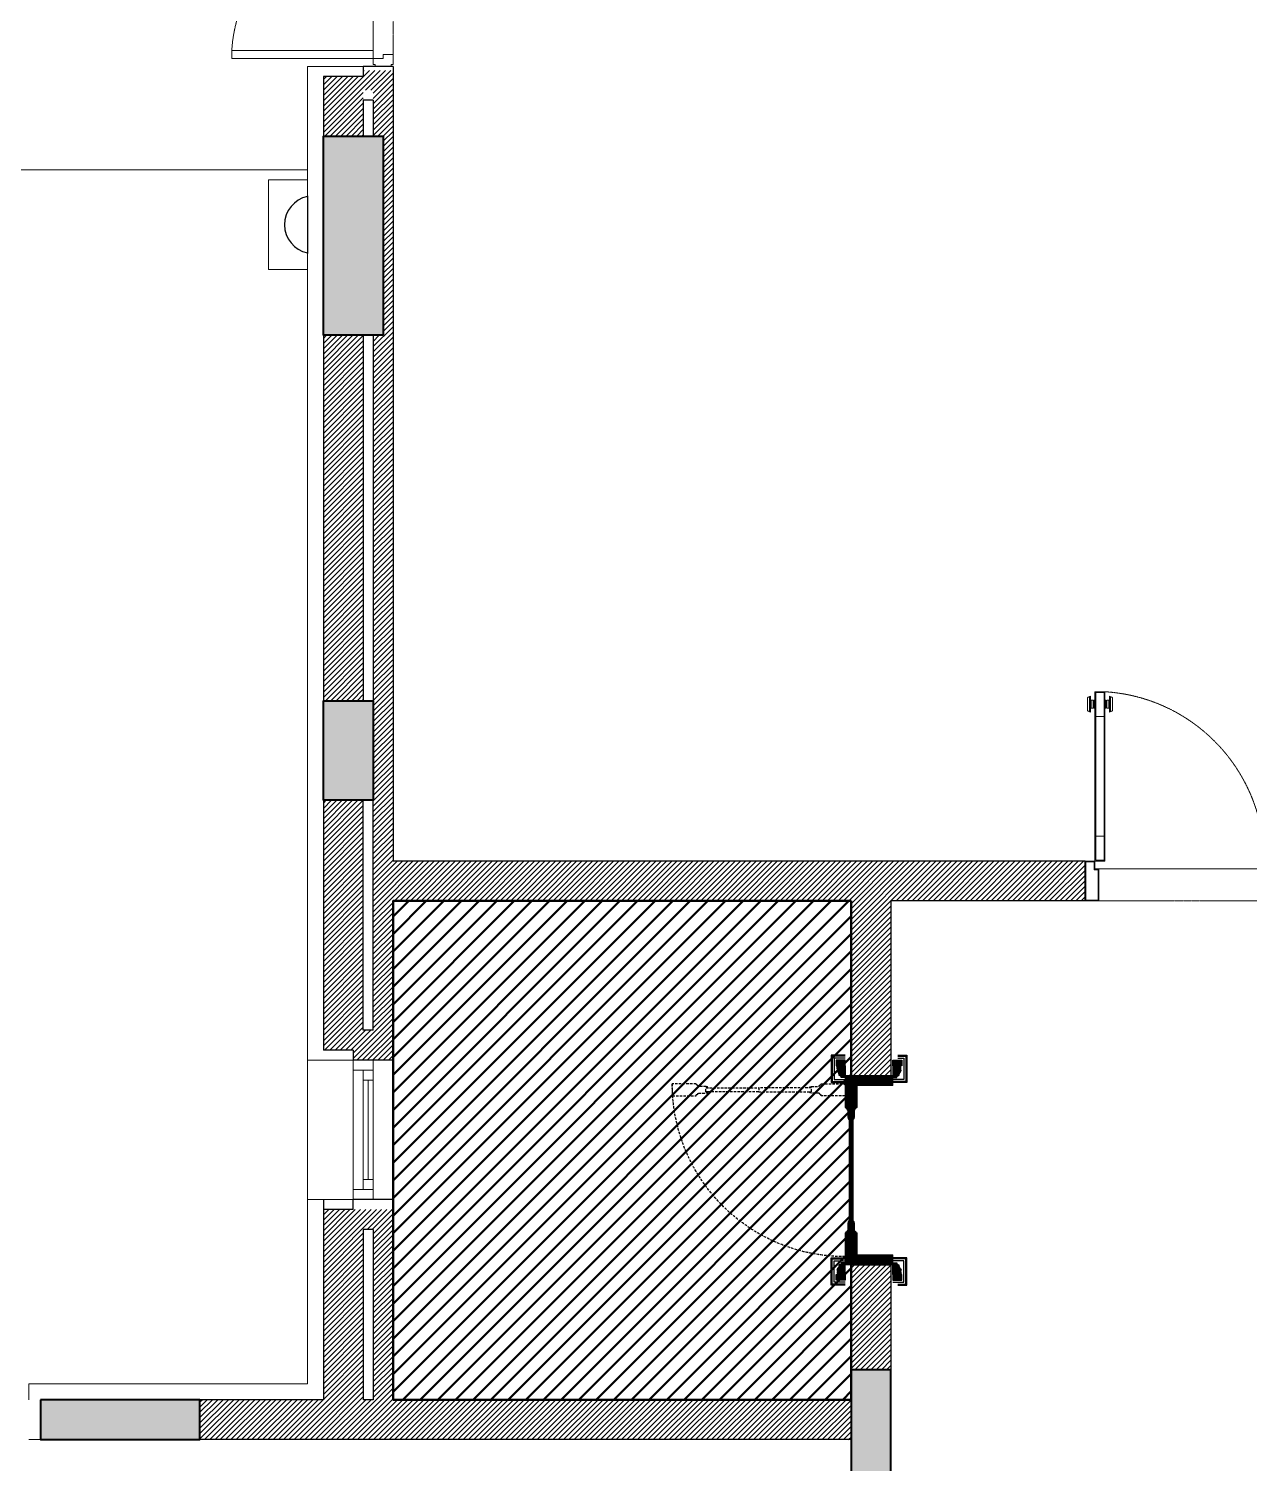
# Model space of a CAD drawing. Header units: inches. Extents: x 193287 to 241687, y 437648 to 550079.
# Drawn here: x 220287 to 226417, y 532089 to 539293 of the extents above; entities that cross this region are included whole.
import ezdxf

# ---------------------------------------------------------------- set-up
doc = ezdxf.new("R2010")
doc.units = ezdxf.units.IN
doc.header["$MEASUREMENT"] = 0
for name, pattern in [('xref grd floor$0$CENTER', [2, 1.25, -0.25, 0.25, -0.25]), ('xref grd floor$0$HIDDEN', [0.375, 0.25, -0.125]), ('xref grd floor$0$HIDDEN2', [0.1875, 0.125, -0.0625]), ('xref grd floor$1$HIDDEN2', [0.1875, 0.125, -0.0625])]:
    doc.linetypes.add(name, pattern=pattern)
for name, color, linetype, lineweight in [('1', 1, 'Continuous', 50), ('xref grd floor$0$A-ANNO-IDEN', 1, 'Continuous', 9), ('xref grd floor$0$A-DOOR', 134, 'Continuous', 18), ('xref grd floor$0$A-FLOR-STRS', 2, 'Continuous', 18), ('xref grd floor$0$A-FLOR-TILE', 8, 'Continuous', 9), ('xref grd floor$0$A-WALL-TILE', 8, 'Continuous', 9), ('xref grd floor$0$WOOD-HID', 8, 'xref grd floor$0$HIDDEN', 18), ('xref grd floor$0$XREF-V2-GF_COLS$0$A-COLS', 5, 'Continuous', 40), ('xref grd floor$0$XREF-V2-GF_COLS$0$A-COLS-PATT', 253, 'Continuous', 20)]:
    doc.layers.add(name, color=color, linetype=linetype, lineweight=lineweight)
for name, color, linetype in [('xref grd floor$0$8', 8, 'Continuous'), ('xref grd floor$0$A-WALL', 7, 'Continuous'), ('xref grd floor$0$Calliper_wash basin counter', 1, 'Continuous'), ('xref grd floor$0$CQ Wall hatch_CHB', 8, 'Continuous'), ('xref grd floor$0$WOOD', 23, 'Continuous')]:
    doc.layers.add(name, color=color, linetype=linetype)
pattern_1 = [(45, (20869.716, 76050.643), (-13.258252, 13.258252), [])]
pattern_2 = [(225, (218196.3136, -8146.5635), (2.65165043, -2.65165043), [])]
pattern_3 = [(225, (218218.0906, -8234.092), (2.65165043, -2.65165043), [])]
pattern_4 = [(225, (218218.0665, -8233.995), (2.65165043, -2.65165043), [])]

# ---------------------------------------------------------------- blocks, each defined once
blk = doc.blocks.new('*U40')
for p, q in [((-873, 1027.5), (-873, 947.5)), ((-800, 1050), (-850, 1050)), ((-850, 1050), (-800, 1050)), ((-850, 200), (-850, 1050)), ((-804, 1046), (-846, 1046)), ((-846, 204), (-846, 1046)), ((-804, 1046), (-804, 204)), ((-800, 1050), (-800, 200)), ((-777, 1027.5), (-777, 947.5)), ((777, 1027.5), (777, 947.5)), ((800, 1050), (800, 200)), ((850, 1050), (800, 1050)), ((800, 1050), (850, 1050)), ((804, 1046), (804, 204)), ((804, 1046), (846, 1046)), ((846, 204), (846, 1046)), ((850, 200), (850, 1050)), ((873, 1027.5), (873, 947.5)), ((-869, 1007.5), (-859, 1007.5)), ((-869, 1007.5), (-869, 967.5)), ((-869, 967.5), (-859, 967.5)), ((-859, 1007.5), (-859, 967.5)), ((-855, 1007.5), (-850, 1007.5)), ((-855, 1007.5), (-855, 967.5)), ((-855, 967.5), (-850, 967.5)), ((-795, 1007.5), (-800, 1007.5)), ((-795, 967.5), (-800, 967.5)), ((-795, 1007.5), (-795, 967.5)), ((-781, 1007.5), (-791, 1007.5)), ((-791, 1007.5), (-791, 967.5)), ((-781, 967.5), (-791, 967.5)), ((-781, 1007.5), (-781, 967.5)), ((781, 1007.5), (781, 967.5)), ((781, 1007.5), (791, 1007.5)), ((781, 967.5), (791, 967.5)), ((791, 1007.5), (791, 967.5)), ((795, 1007.5), (795, 967.5)), ((795, 1007.5), (800, 1007.5)), ((795, 967.5), (800, 967.5)), ((855, 1007.5), (850, 1007.5)), ((855, 967.5), (850, 967.5)), ((855, 1007.5), (855, 967.5)), ((869, 1007.5), (859, 1007.5)), ((859, 1007.5), (859, 967.5)), ((869, 967.5), (859, 967.5)), ((869, 1007.5), (869, 967.5)), ((-804, 926), (-846, 926)), ((804, 926), (846, 926)), ((-800, 200), (-850, 200)), ((800, 200), (850, 200))]:
    blk.add_line(p, q)
at = {"color": 253, "linetype": 'xref grd floor$1$HIDDEN2'}
for p, q in [((-830, 160), (830, 160)), ((830, 0), (-830, 0))]:
    blk.add_line(p, q, dxfattribs=at)
for points in [[(-888, 1019.5), (-888, 955.5)], [(-878, 1025.7), (-878, 949.3)], [(-772, 1025.7), (-772, 949.3)], [(-762, 1019.5), (-762, 955.5)], [(762, 1019.5), (762, 955.5)], [(772, 1025.7), (772, 949.3)], [(878, 1025.7), (878, 949.3)], [(888, 1019.5), (888, 955.5)]]:
    blk.add_lwpolyline(points)
for points in [[(-873, 1027.5), (-873, 947.5, -2.191511)], [(-777, 1027.5), (-777, 947.5, 2.191511)], [(777, 1027.5), (777, 947.5, -2.191511)], [(873, 1027.5), (873, 947.5, 2.191511)]]:
    blk.add_lwpolyline(points, format="xyb")
at = {"flags": 128}
for points in [[(-846, 926), (-804, 926), (-804, 1046), (-846, 1046)], [(846, 926), (804, 926), (804, 1046), (846, 1046)], [(-846, 204), (-804, 204), (-804, 324), (-846, 324)], [(846, 204), (804, 204), (804, 324), (846, 324)]]:
    blk.add_lwpolyline(points, close=True, dxfattribs=at)
for points in [[(-900, 200), (-850, 200), (-850, 160), (-830, 160), (-830, 0), (-900, 0)], [(-896, 196), (-854, 196), (-854, 156), (-834, 156), (-834, 4), (-896, 4)], [(900, 200), (850, 200), (850, 160), (830, 160), (830, 0), (900, 0)], [(896, 196), (854, 196), (854, 156), (834, 156), (834, 4), (896, 4)]]:
    blk.add_lwpolyline(points, close=True)
for centre, start, end in [((-861.3, 987.5), 106.2602, 129.79182), ((-788.7, 987.5), 50.20818, 73.7398), ((788.7, 987.5), 106.2602, 129.79182), ((861.3, 987.5), 50.20818, 73.7398), ((-861.3, 987.5), 230.20818, 253.7398), ((-788.7, 987.5), 286.2602, 309.79182), ((788.7, 987.5), 230.20818, 253.7398), ((861.3, 987.5), 286.2602, 309.79182)]:
    blk.add_arc(centre, 41.7, start, end)
at = {"linetype": 'xref grd floor$0$CENTER', "ltscale": 0.4}
for centre, start, end in [((-852.8, 198.8), 0.07766, 86.45093), ((852.8, 198.8), 93.54907, 179.92234)]:
    blk.add_arc(centre, 852.8, start, end, dxfattribs=at)
blk = doc.blocks.new('xref grd floor$0$XREF-V2-GF_COLS')
at = {"layer": 'xref grd floor$0$XREF-V2-GF_COLS$0$A-COLS-PATT'}
for points in [[(271041.6, 503304.9), (270750.5, 503232.5), (270509.1, 504202.9), (270800.2, 504275.4)], [(271556.9, 501026.9), (271314.3, 500966.6), (271193.5, 501451.8), (271436.1, 501512.2)], [(274781.6, 498006.1), (274975.7, 498054.4), (274770.5, 498879.3), (274576.4, 498831)], [(270663, 497702.8), (270711.3, 497508.7), (271487.6, 497701.9), (271439.3, 497895.9)]]:
    blk.add_hatch(color=256, dxfattribs=at).paths.add_polyline_path(points)
at = {"layer": 'xref grd floor$0$XREF-V2-GF_COLS$0$A-COLS'}
for points in [[(271041.6, 503304.9), (270750.5, 503232.5), (270509.1, 504202.9), (270800.2, 504275.4)], [(271041.6, 503304.9), (270750.5, 503232.5), (270509.1, 504202.9), (270800.2, 504275.4)], [(271556.9, 501026.9), (271314.3, 500966.6), (271193.5, 501451.8), (271436.1, 501512.2)], [(271556.9, 501026.9), (271314.3, 500966.6), (271193.5, 501451.8), (271436.1, 501512.2)], [(274781.6, 498006.1), (274975.7, 498054.4), (274770.5, 498879.3), (274576.4, 498831)], [(274781.6, 498006.1), (274975.7, 498054.4), (274770.5, 498879.3), (274576.4, 498831)], [(270663, 497702.8), (270711.3, 497508.7), (271487.6, 497701.9), (271439.3, 497895.9)], [(270663, 497702.8), (270711.3, 497508.7), (271487.6, 497701.9), (271439.3, 497895.9)]]:
    blk.add_lwpolyline(points, close=True, dxfattribs=at)
blk = doc.blocks.new('xref grd floor$0$stonecladding')
at = {"layer": 'xref grd floor$0$A-WALL-TILE'}
for p, q in [((28400, 34585.8, 0), (28400, 41200.8, 0)), ((27000, 34585.8, 0), (28400, 34585.8, 0)), ((27000, 34585.8, 0), (27000, 34505.8, 0))]:
    blk.add_line(p, q, dxfattribs=at)
blk = doc.blocks.new('xref grd floor$0$DR - 1550')
at = {"color": 253, "linetype": 'xref grd floor$1$HIDDEN2'}
for p, q in [((40, 100), (1460, 100)), ((60, 0), (1440, 0))]:
    blk.add_line(p, q, dxfattribs=at)
for points in [[(40, 100), (40, 810), (80, 810), (80, 100), (40, 100)], [(1460, 100), (1460, 810), (1420, 810), (1420, 100), (1460, 100)]]:
    blk.add_lwpolyline(points)
for points in [[(0, 90), (10, 90), (10, 100), (40, 100), (40, 50), (60, 50), (60, 0), (10, 0), (10, 10), (0, 10)], [(1500, 90), (1490, 90), (1490, 100), (1460, 100), (1460, 50), (1440, 50), (1440, 0), (1490, 0), (1490, 10), (1500, 10)]]:
    blk.add_lwpolyline(points, close=True)
at = {"linetype": 'xref grd floor$1$HIDDEN2'}
for centre, start, end in [((37.8, 99.1), 0.07307, 86.55756), ((1462.2, 99.1), 93.44244, 179.92693)]:
    blk.add_arc(centre, 712.2, start, end, dxfattribs=at)
blk = doc.blocks.new('xref grd floor$0$door hinge plan')
at = {"layer": 'xref grd floor$0$Calliper_wash basin counter', "linetype": 'xref grd floor$0$HIDDEN2', "lineweight": 0}
for points in [[(18621.8, -10462.5), (18621.8, -10494.6), (18624.8, -10494.6), (18624.8, -10464)], [(18626.3, -10447.3), (18626.3, -10457.1), (18635.5, -10457.1)], [(18626.8, -10464.1), (18626.8, -10464.1)], [(18630.8, -10462.5), (18630.8, -10494.6), (18627.8, -10494.6), (18627.8, -10464)]]:
    blk.add_lwpolyline(points, dxfattribs=at)
blk.add_circle((18626.3, -10457.1), 7, dxfattribs=at)
blk = doc.blocks.new('xref grd floor$0$door gasket')
at = {"layer": 'xref grd floor$0$Calliper_wash basin counter', "color": 1, "lineweight": 0}
for points in [[(18557.6, -10543.2), (18557.6, -10544.2), (18556.3, -10543.9), (18557.6, -10544.7), (18557.6, -10545.7), (18556.3, -10545.5), (18557.8, -10546.5), (18558.3, -10546.5)], [(18558.9, -10543.2), (18558.9, -10544.2), (18560.2, -10543.9), (18558.9, -10544.7), (18558.9, -10545.7), (18560.2, -10545.5), (18558.7, -10546.5), (18558.3, -10546.5)]]:
    blk.add_lwpolyline(points, dxfattribs=at)
blk.add_circle((18558.3, -10539.8), 2.73, dxfattribs=at)
blk.add_arc((18558.3, -10539.8), 3.5, 281.12016, 258.87984, dxfattribs=at)
blk = doc.blocks.new('xref grd floor$0$wd-05')
at = {"layer": 'xref grd floor$0$WOOD', "lineweight": 0}
h = blk.add_hatch(dxfattribs=at)
h.set_pattern_fill('ANSI31', color=8, scale=30, angle=900, style=0)
h.set_pattern_definition(pattern_3)
h.paths.add_polyline_path([(18040.7, 5156), (18040.7, 5111), (18012.3, 5111), (18012.3, 5156)])
h = blk.add_hatch(dxfattribs=at)
h.set_pattern_fill('ANSI31', color=8, scale=30, angle=900, style=0)
h.set_pattern_definition(pattern_3)
edge = h.paths.add_edge_path()
edge.add_line((18058.1, 5111), (18058.1, 5115.3))
edge.add_line((18058.1, 5115.3), (18081.4, 5115.3))
edge.add_line((18081.4, 5115.3), (18081.4, 5111))
edge.add_line((18081.4, 5111), (18099.8, 5111))
edge.add_line((18099.8, 5111), (18099.8, 5131))
edge.add_line((18099.8, 5131), (18093.8, 5131))
edge.add_arc((18089.8, 5131), 4, 0, 90)
edge.add_line((18089.8, 5135), (18089.8, 5141))
edge.add_arc((18092, 5195.5), 54.6, -103.20557, -92.35666, ccw=False)
edge.add_arc((18084.5, 5159.2), 17.6, -142.92729, -106.26854, ccw=False)
edge.add_arc((18064.5, 5145.1), 6.95, 30.6508, 87.00164)
edge.add_arc((18064.6, 5146.2), 5.85, 88.08852, 182.17575)
edge.add_line((18058.8, 5146), (18055.3, 5146))
edge.add_line((18055.3, 5146), (18055.3, 5151))
edge.add_line((18055.3, 5151), (18045.8, 5151))
edge.add_line((18045.8, 5151), (18045.8, 5146))
edge.add_line((18045.8, 5146), (18040.7, 5146))
edge.add_line((18040.7, 5146), (18040.7, 5111))
edge.add_line((18040.7, 5111), (18058.1, 5111))
h = blk.add_hatch(dxfattribs=at)
h.set_pattern_fill('ANSI31', color=8, scale=30, angle=900, style=0)
h.set_pattern_definition(pattern_4)
edge = h.paths.add_edge_path()
edge.add_line((19071.4, 5115.3), (19071.4, 5111))
edge.add_line((19071.4, 5111), (19088.8, 5111))
edge.add_line((19088.8, 5111), (19088.8, 5146))
edge.add_line((19088.8, 5146), (19083.8, 5146))
edge.add_line((19083.8, 5146), (19083.8, 5151))
edge.add_line((19083.8, 5151), (19074.2, 5151))
edge.add_line((19074.2, 5151), (19074.2, 5146))
edge.add_line((19074.2, 5146), (19070.8, 5146))
edge.add_arc((19064.9, 5146.2), 5.85, -2.17575, 91.91148)
edge.add_arc((19065.1, 5145.1), 6.95, 92.99836, 149.3492)
edge.add_arc((19045.1, 5159.2), 17.6, -73.73146, -37.07271, ccw=False)
edge.add_arc((19037.5, 5195.5), 54.6, -87.64334, -76.79443, ccw=False)
edge.add_line((19039.8, 5141), (19039.8, 5135))
edge.add_arc((19039.8, 5131), 4, 90, 180)
edge.add_line((19035.8, 5131), (19029.8, 5131))
edge.add_line((19029.8, 5131), (19029.8, 5111))
edge.add_line((19029.8, 5111), (19048.1, 5111))
edge.add_line((19048.1, 5111), (19048.1, 5115.3))
edge.add_line((19048.1, 5115.3), (19071.4, 5115.3))
h = blk.add_hatch(dxfattribs=at)
h.set_pattern_fill('ANSI31', color=8, scale=30, angle=900, style=0)
h.set_pattern_definition(pattern_4)
h.paths.add_polyline_path([(19088.8, 5156), (19088.8, 5111), (19117.2, 5111), (19117.2, 5156)])
h = blk.add_hatch(dxfattribs=at)
h.set_pattern_fill('ANSI31', color=8, scale=30, angle=900, style=0)
h.set_pattern_definition(pattern_2)
h.paths.add_polyline_path([(18139.8, 5020.8), (18139.8, 5020.8), (18139.8, 5111), (18124.8, 5111), (18089.8, 5111), (18089.8, 4870.9), (18129.8, 4870.9), (18129.8, 4927.9), (18126.8, 4927.9), (18126.8, 4931.9), (18139.8, 4931.9)])
h = blk.add_hatch(dxfattribs=at)
h.set_pattern_fill('ANSI31', color=8, scale=30, angle=900, style=0)
h.set_pattern_definition(pattern_2)
h.paths.add_polyline_path([(18989.8, 5020.8), (18989.8, 5020.8), (18989.8, 5020.8), (18989.8, 5111), (19039.8, 5111), (19039.8, 4870.9), (18999.8, 4870.9), (18999.8, 4927.9), (19002.8, 4927.9), (19002.8, 4931.9), (18989.8, 4931.9)])
h = blk.add_hatch(dxfattribs=at)
h.set_pattern_fill('ANSI31', color=8, scale=30, angle=900, style=0)
h.set_pattern_definition([(225, (103975.2757, -15877.418), (2.65165043, -2.65165043), [])])
edge = h.paths.add_edge_path()
edge.add_line((18130.8, 4930.9), (18250.8, 4930.9))
edge.add_line((18250.8, 4930.9), (18250.8, 4926.9))
edge.add_arc((18251.1, 4920.2), 6.66, -3.72794, 93.07175, ccw=False)
edge.add_line((18257.8, 4919.8), (18262.8, 4919.8))
edge.add_line((18262.8, 4919.8), (18262.8, 4917.8))
edge.add_line((18262.8, 4917.8), (18300.8, 4917.8))
edge.add_line((18300.8, 4917.8), (18300.8, 4915.8))
edge.add_line((18300.8, 4915.8), (18306.7, 4915.8))
edge.add_arc((18309.8, 4915.8), 3.01, 180, 270.11289)
edge.add_line((18309.8, 4912.8), (18309.8, 4910.8))
edge.add_line((18309.8, 4910.8), (18299.8, 4910.8))
edge.add_line((18299.8, 4910.8), (18299.8, 4890.8))
edge.add_line((18299.8, 4890.8), (18309.8, 4890.8))
edge.add_line((18309.8, 4890.8), (18309.8, 4888.9))
edge.add_arc((18309.8, 4885.9), 3.01, 89.88711, 180)
edge.add_line((18306.7, 4885.9), (18300.8, 4885.9))
edge.add_line((18300.8, 4885.9), (18300.8, 4883.9))
edge.add_line((18300.8, 4883.9), (18262.8, 4883.9))
edge.add_line((18262.8, 4883.9), (18262.8, 4881.9))
edge.add_line((18262.8, 4881.9), (18257.8, 4881.9))
edge.add_arc((18251.1, 4881.5), 6.66, -93.07175, 3.72794, ccw=False)
edge.add_line((18250.8, 4874.9), (18250.8, 4870.9))
edge.add_line((18250.8, 4870.9), (18130.8, 4870.9))
edge.add_line((18130.8, 4870.9), (18130.8, 4901.9))
edge.add_line((18130.8, 4901.9), (18130.8, 4930.9))
h = blk.add_hatch(dxfattribs=at)
h.set_pattern_fill('ANSI31', color=8, scale=30, angle=900, style=0)
h.set_pattern_definition([(315, (-67705.967, -15424.9717), (-2.65165043, -2.65165043), [])])
h.paths.add_polyline_path([(18564.8, 4910.8), (18299.8, 4910.8), (18299.8, 4890.8), (18564.8, 4890.8)])
h = blk.add_hatch(dxfattribs=at)
h.set_pattern_fill('ANSI31', color=8, scale=30, angle=900, style=0)
h.set_pattern_definition([(225, (104842.2757, -15424.9717), (2.65165043, -2.65165043), [])])
h.paths.add_polyline_path([(18564.8, 4910.8), (18829.8, 4910.8), (18829.8, 4890.8), (18564.8, 4890.8)])
h = blk.add_hatch(dxfattribs=at)
h.set_pattern_fill('ANSI31', color=8, scale=30, angle=900, style=0)
h.set_pattern_definition([(225, (104843.2757, -15424.9717), (2.65165043, -2.65165043), [])])
edge = h.paths.add_edge_path()
edge.add_line((18829.8, 4890.8), (18819.8, 4890.8))
edge.add_line((18819.8, 4890.8), (18819.8, 4888.9))
edge.add_arc((18819.8, 4885.9), 3.01, 0, 90.11289, ccw=False)
edge.add_line((18822.8, 4885.9), (18828.8, 4885.9))
edge.add_line((18828.8, 4885.9), (18828.8, 4883.9))
edge.add_line((18828.8, 4883.9), (18866.7, 4883.9))
edge.add_line((18866.7, 4883.9), (18866.7, 4881.9))
edge.add_line((18866.7, 4881.9), (18871.8, 4881.9))
edge.add_arc((18878.4, 4881.5), 6.66, 176.27206, 273.07175)
edge.add_line((18878.8, 4874.9), (18878.8, 4870.9))
edge.add_line((18878.8, 4870.9), (18998.8, 4870.9))
edge.add_line((18998.8, 4870.9), (18998.8, 4930.9))
edge.add_line((18998.8, 4930.9), (18878.8, 4930.9))
edge.add_line((18878.8, 4930.9), (18878.8, 4926.9))
edge.add_arc((18878.4, 4920.2), 6.66, 86.92825, 183.72794)
edge.add_line((18871.8, 4919.8), (18866.7, 4919.8))
edge.add_line((18866.7, 4919.8), (18866.7, 4917.8))
edge.add_line((18866.7, 4917.8), (18828.8, 4917.8))
edge.add_line((18828.8, 4917.8), (18828.8, 4915.8))
edge.add_line((18828.8, 4915.8), (18822.8, 4915.8))
edge.add_arc((18819.8, 4915.8), 3.01, -90.11289, 0, ccw=False)
edge.add_line((18819.8, 4912.8), (18819.8, 4910.8))
edge.add_line((18819.8, 4910.8), (18829.8, 4910.8))
edge.add_line((18829.8, 4910.8), (18829.8, 4890.8))
h = blk.add_hatch(dxfattribs=at)
h.set_pattern_fill('ANSI31', color=8, scale=30, angle=900, style=0)
h.set_pattern_definition(pattern_2)
h.paths.add_polyline_path([(18040.7, 4825.9), (18040.7, 4870.9), (18012.3, 4870.9), (18012.3, 4825.9)])
h = blk.add_hatch(dxfattribs=at)
h.set_pattern_fill('ANSI31', color=8, scale=30, angle=900, style=0)
h.set_pattern_definition(pattern_2)
edge = h.paths.add_edge_path()
edge.add_line((18058.1, 4866.5), (18058.1, 4870.9))
edge.add_line((18058.1, 4870.9), (18040.7, 4870.9))
edge.add_line((18040.7, 4870.9), (18040.7, 4835.9))
edge.add_line((18040.7, 4835.9), (18045.8, 4835.9))
edge.add_line((18045.8, 4835.9), (18045.8, 4830.9))
edge.add_line((18045.8, 4830.9), (18055.3, 4830.9))
edge.add_line((18055.3, 4830.9), (18055.3, 4835.9))
edge.add_line((18055.3, 4835.9), (18058.8, 4835.9))
edge.add_arc((18064.6, 4835.6), 5.85, 177.82425, 271.91148)
edge.add_arc((18064.5, 4836.7), 6.95, -87.00164, -30.6508)
edge.add_arc((18084.5, 4822.6), 17.6, 106.26854, 142.92729, ccw=False)
edge.add_arc((18092, 4786.3), 54.6, 92.35666, 103.20557, ccw=False)
edge.add_line((18089.8, 4840.9), (18089.8, 4846.9))
edge.add_arc((18089.8, 4850.9), 4, -90, 0)
edge.add_line((18093.8, 4850.9), (18099.8, 4850.9))
edge.add_line((18099.8, 4850.9), (18099.8, 4870.9))
edge.add_line((18099.8, 4870.9), (18081.4, 4870.9))
edge.add_line((18081.4, 4870.9), (18081.4, 4866.5))
edge.add_line((18081.4, 4866.5), (18058.1, 4866.5))
h = blk.add_hatch(dxfattribs=at)
h.set_pattern_fill('ANSI31', color=8, scale=30, angle=900, style=0)
h.set_pattern_definition(pattern_2)
h.paths.add_polyline_path([(19029.8, 4850.9), (19035.8, 4850.9, 0.414214), (19039.8, 4846.9), (19039.8, 4840.9, -0.047373), (19050, 4839.5, -0.161332), (19059.1, 4833.2, 0.250955), (19064.7, 4829.8, 0.435265), (19070.8, 4835.9), (19074.2, 4835.9), (19074.2, 4830.9), (19083.8, 4830.9), (19083.8, 4835.9), (19088.8, 4835.9), (19088.8, 4870.8), (19071.4, 4870.8), (19071.4, 4866.5), (19048.1, 4866.5), (19048.1, 4870.8), (19039.4, 4870.8), (19029.8, 4870.8)])
h = blk.add_hatch(dxfattribs=at)
h.set_pattern_fill('ANSI31', color=8, scale=30, angle=900, style=0)
h.set_pattern_definition(pattern_2)
h.paths.add_polyline_path([(19088.8, 4825.9), (19088.8, 4870.9), (19117.2, 4870.9), (19117.2, 4825.9)])
at = {"layer": 'xref grd floor$0$8', "ltscale": 5, "elevation": 0}
for points in [[(17987.5, 5136.1), (17987.5, 5181), (18124.8, 5181), (18124.8, 5111)], [(17992.5, 5136.1), (17992.5, 5176), (18119.8, 5176), (18119.8, 5111)], [(18002.3, 5111), (18002.3, 5166.1), (18109.9, 5166.1), (18109.9, 5111)], [(19142, 5136), (19142, 5181), (19004.8, 5181), (19004.8, 5111)], [(19137, 5136), (19137, 5176), (19009.8, 5176), (19009.8, 5111)], [(19127.2, 5136), (19127.2, 5166.1), (19019.6, 5166.1), (19019.6, 5111)], [(17987.5, 4870.9), (17987.5, 4800.9), (18124.8, 4800.9), (18124.8, 4870.9)], [(17992.5, 4870.9), (17992.5, 4805.9), (18119.8, 4805.9), (18119.8, 4870.9)], [(18002.3, 4870.9), (18002.3, 4815.7), (18109.9, 4815.7), (18109.9, 4870.9)], [(19142, 4870.9), (19142, 4800.9), (19004.8, 4800.9), (19004.8, 4870.9)], [(19137, 4870.9), (19137, 4805.9), (19009.8, 4805.9), (19009.8, 4870.9)], [(19127.2, 4870.9), (19127.2, 4815.7), (19019.6, 4815.7), (19019.6, 4870.9)]]:
    blk.add_lwpolyline(points, dxfattribs=at)
at = {"layer": 'xref grd floor$0$8', "elevation": 0}
blk.add_lwpolyline([(18012.3, 4870.9), (18012.3, 4845.9)], dxfattribs=at)
at = {"layer": 'xref grd floor$0$8', "linetype": 'xref grd floor$0$HIDDEN', "ltscale": 50, "elevation": 0}
blk.add_lwpolyline([(18978.8, 4701.9), (18978.8, 4691.9), (18980.8, 4691.9, -0.414791), (18983.8, 4694.9), (18983.8, 4700.9), (18985.7, 4700.9), (18985.7, 4738.8), (18987.7, 4738.8), (18987.7, 4743.9, 0.449416), (18994.8, 4750.9), (18998.8, 4750.9), (18998.8, 4870.9), (18938.8, 4870.9), (18938.8, 4750.9), (18942.8, 4750.9, 0.449416), (18949.8, 4743.9), (18949.8, 4738.8), (18951.8, 4738.8), (18951.8, 4700.9), (18953.8, 4700.9), (18953.8, 4694.9, -0.414791), (18956.9, 4691.9), (18958.9, 4691.9), (18958.9, 4701.9)], format="xyb", close=True, dxfattribs=at)
for points in [[(18958.9, 4436.9), (18958.9, 4701.9), (18978.8, 4701.9), (18978.8, 4436.9), (18958.9, 4436.9)], [(18958.9, 4436.9), (18958.9, 4171.9), (18978.8, 4171.9), (18978.8, 4436.9), (18958.9, 4436.9)]]:
    blk.add_lwpolyline(points, dxfattribs=at)
blk.add_lwpolyline([(18938.8, 4002.9), (18938.8, 4122.9), (18942.8, 4122.9, -0.449416), (18949.8, 4129.9), (18949.8, 4134.9), (18951.8, 4134.9), (18951.8, 4172.9), (18953.8, 4172.9), (18953.8, 4178.8, 0.414791), (18956.9, 4181.9), (18958.9, 4181.9), (18958.9, 4171.9), (18978.8, 4171.9), (18978.8, 4181.9), (18980.8, 4181.9, 0.414791), (18983.8, 4178.8), (18983.8, 4172.9), (18985.7, 4172.9), (18985.7, 4134.9), (18987.7, 4134.9), (18987.7, 4129.9, -0.449416), (18994.8, 4122.9), (18998.8, 4122.9), (18998.8, 4002.9), (18967.8, 4002.9), (18967.8, 4002.9), (18938.8, 4002.9)], format="xyb", dxfattribs=at)
at = {"layer": 'xref grd floor$0$8', "linetype": 'xref grd floor$0$HIDDEN', "ltscale": 50}
blk.add_arc((18998.8, 4870.9, 0), 868, 180, 270, dxfattribs=at)
at = {"layer": 'xref grd floor$0$WOOD', "color": 1, "ltscale": 5, "elevation": 0}
for points in [[(18040.7, 5156), (18040.7, 5111), (18012.3, 5111), (18012.3, 5156), (18040.7, 5156)], [(19088.8, 5156), (19088.8, 5111), (19117.2, 5111), (19117.2, 5156), (19088.8, 5156)], [(18040.7, 4825.9), (18040.7, 4870.9), (18012.3, 4870.9), (18012.3, 4825.9), (18040.7, 4825.9)], [(19088.8, 4825.9), (19088.8, 4870.9), (19117.2, 4870.9), (19117.2, 4825.9), (19088.8, 4825.9)]]:
    blk.add_lwpolyline(points, dxfattribs=at)
for points in [[(18064.8, 5152, 0.435265), (18058.8, 5146), (18055.3, 5146), (18055.3, 5151), (18045.8, 5151), (18045.8, 5146), (18040.7, 5146), (18040.7, 5111), (18099.8, 5111), (18099.8, 5131), (18093.8, 5131, 0.414214), (18089.8, 5135), (18089.8, 5141, -0.047373), (18079.5, 5142.4, -0.161332), (18070.4, 5148.6, 0.250955)], [(19064.7, 5152, -0.435265), (19070.8, 5146), (19074.2, 5146), (19074.2, 5151), (19083.8, 5151), (19083.8, 5146), (19088.8, 5146), (19088.8, 5111), (19029.8, 5111), (19029.8, 5131), (19035.8, 5131, -0.414214), (19039.8, 5135), (19039.8, 5141, 0.047373), (19050, 5142.4, 0.161332), (19059.1, 5148.6, -0.250955)], [(18064.8, 4829.8, -0.435265), (18058.8, 4835.9), (18055.3, 4835.9), (18055.3, 4830.9), (18045.8, 4830.9), (18045.8, 4835.9), (18040.7, 4835.9), (18040.7, 4870.9), (18099.8, 4870.9), (18099.8, 4850.9), (18093.8, 4850.9, -0.414214), (18089.8, 4846.9), (18089.8, 4840.9, 0.047373), (18079.5, 4839.5, 0.161332), (18070.4, 4833.2, -0.250955)], [(19064.7, 4829.8, 0.435265), (19070.8, 4835.9), (19074.2, 4835.9), (19074.2, 4830.9), (19083.8, 4830.9), (19083.8, 4835.9), (19088.8, 4835.9), (19088.8, 4870.9), (19029.8, 4870.9), (19029.8, 4850.9), (19035.8, 4850.9, 0.414214), (19039.8, 4846.9), (19039.8, 4840.9, -0.047373), (19050, 4839.5, -0.161332), (19059.1, 4833.2, 0.250955)]]:
    blk.add_lwpolyline(points, format="xyb", close=True, dxfattribs=at)
for points in [[(18081.4, 5115.3), (18058.1, 5115.3), (18058.1, 5111), (18081.4, 5111)], [(19048.1, 5115.3), (19071.4, 5115.3), (19071.4, 5111), (19048.1, 5111)], [(18081.4, 4866.5), (18058.1, 4866.5), (18058.1, 4870.9), (18081.4, 4870.9)], [(19048.1, 4866.5), (19071.4, 4866.5), (19071.4, 4870.9), (19048.1, 4870.9)]]:
    blk.add_lwpolyline(points, close=True, dxfattribs=at)
at = {"layer": 'xref grd floor$0$WOOD', "color": 1, "lineweight": 0, "ltscale": 5, "elevation": 0}
blk.add_lwpolyline([(18139.8, 5111), (18139.8, 5111), (18139.8, 5111), (18139.8, 5111, -1.496606), (18139.8, 5111), (18139.8, 5111), (18124.8, 5111), (18089.8, 5111), (18089.8, 4870.9), (18129.8, 4870.9), (18129.8, 4870.9), (18129.8, 4927.9), (18126.8, 4927.9), (18126.8, 4931.9), (18139.8, 4931.9), (18139.8, 5111)], format="xyb", dxfattribs=at)
for points in [[(18989.8, 5111), (18989.8, 5111), (18989.8, 5111), (18989.8, 5111), (18989.8, 5111), (18989.8, 5111), (18994.8, 5111), (19039.8, 5111), (19039.8, 4870.9), (18999.8, 4870.9), (18999.8, 4870.9), (18999.8, 4927.9), (19002.8, 4927.9), (19002.8, 4931.9), (18995.5, 4931.9)], [(18993.5, 4931.9), (18989.8, 4931.9), (18989.8, 5111)]]:
    blk.add_lwpolyline(points, dxfattribs=at)
at = {"layer": 'xref grd floor$0$WOOD', "lineweight": 0, "ltscale": 5, "elevation": 0}
blk.add_lwpolyline([(18130.8, 4930.9), (18250.8, 4930.9), (18250.8, 4926.9, -0.449416), (18257.8, 4919.8), (18262.8, 4919.8), (18262.8, 4917.8), (18300.8, 4917.8), (18300.8, 4915.8), (18306.7, 4915.8, 0.414791), (18309.8, 4912.8), (18309.8, 4910.8), (18299.8, 4910.8), (18299.8, 4890.8), (18309.8, 4890.8), (18309.8, 4888.9, 0.414791), (18306.7, 4885.9), (18300.8, 4885.9), (18300.8, 4883.9), (18262.8, 4883.9), (18262.8, 4881.9), (18257.8, 4881.9, -0.449416), (18250.8, 4874.9), (18250.8, 4870.9), (18130.8, 4870.9), (18130.8, 4901.9), (18130.8, 4901.9), (18130.8, 4930.9)], format="xyb", dxfattribs=at)
for points in [[(18564.8, 4910.8), (18299.8, 4910.8), (18299.8, 4890.8), (18564.8, 4890.8), (18564.8, 4910.8)], [(18564.8, 4910.8), (18829.8, 4910.8), (18829.8, 4890.8), (18564.8, 4890.8), (18564.8, 4910.8)]]:
    blk.add_lwpolyline(points, dxfattribs=at)
blk.add_lwpolyline([(18829.8, 4890.8), (18819.8, 4890.8), (18819.8, 4888.9, -0.414791), (18822.8, 4885.9), (18828.8, 4885.9), (18828.8, 4883.9), (18866.7, 4883.9), (18866.7, 4881.9), (18871.8, 4881.9, 0.449416), (18878.8, 4874.9), (18878.8, 4870.9), (18998.8, 4870.9), (18998.8, 4930.9), (18878.8, 4930.9), (18878.8, 4926.9, 0.449416), (18871.8, 4919.8), (18866.7, 4919.8), (18866.7, 4917.8), (18828.8, 4917.8), (18828.8, 4915.8), (18822.8, 4915.8, -0.414791), (18819.8, 4912.8), (18819.8, 4910.8), (18829.8, 4910.8)], format="xyb", close=True, dxfattribs=at)
at = {"layer": 'xref grd floor$0$WOOD', "ltscale": 5}
blk.add_lwpolyline([(18995.5, 4931.9), (18995.5, 4934.9), (18993.5, 4934.9), (18993.5, 4931.9)], dxfattribs=at)
at = {"layer": 'xref grd floor$0$WOOD-HID', "color": 1, "extrusion": (0, 0, -1), "zscale": -1, "rotation": 180}
blk.add_blockref('xref grd floor$0$door gasket', (-436.2, -5612), dxfattribs=at)
at = {"layer": 'xref grd floor$0$WOOD-HID', "color": 5, "extrusion": (0, 0, -1), "zscale": -1, "rotation": 180}
blk.add_blockref('xref grd floor$0$door hinge plan', (-373.5, -5586.3), dxfattribs=at)
blk = doc.blocks.new('mak ground floor plan')
at = {"layer": 'xref grd floor$0$CQ Wall hatch_CHB'}
h = blk.add_hatch(dxfattribs=at)
h.set_pattern_fill('ANSI31,_O', color=8, scale=150)
h.set_pattern_definition(pattern_1)
h.paths.add_polyline_path([(49549.7, 117231.5), (49549.7, 117201.5), (49349.8, 117201.5), (49349.8, 116901.5), (49549.8, 116901.5), (49549.8, 117131.5), (49549.8, 117131.5), (49599.8, 117131.5), (49599.8, 116901.5), (49649.8, 116901.5), (49649.8, 115901.5), (49599.8, 115901.5), (49599.8, 114066.5), (49599.8, 114066.5), (49599.8, 113566.5), (49599.7, 112411.5), (49549.7, 112411.5), (49549.8, 113566.5), (49349.8, 113566.5), (49349.8, 112311.5), (49499.7, 112311.5), (49499.7, 112261.5), (49699.8, 112261.5), (49699.8, 113061.5), (51999.8, 113061.5), (51999.8, 112183.9), (52199.8, 112183.9), (52199.8, 113061.5), (53174.8, 113061.5), (53174.8, 113261.5), (49699.8, 113261.5), (49699.8, 117231.5)])
h = blk.add_hatch(dxfattribs=at)
h.set_pattern_fill('ANSI31,_O', color=8, scale=150)
h.set_pattern_definition(pattern_1)
h.paths.add_polyline_path([(49549.8, 115901.5), (49349.8, 115901.5), (49349.8, 114066.5), (49549.8, 114066.5)])
h = blk.add_hatch(dxfattribs=at)
h.set_pattern_fill('ANSI31,_O', color=8, scale=150)
h.set_pattern_definition(pattern_1)
h.paths.add_polyline_path([(51999.9, 110556.5), (49699.9, 110556.5), (49699.9, 111511.5), (49349.9, 111511.5), (49349.9, 110556.5), (48729.9, 110556.5), (48729.9, 110356.5), (51999.9, 110356.5)])
h.paths.add_polyline_path([(49599.9, 110556.5), (49549.9, 110556.5), (49549.9, 111411.5), (49599.9, 111411.5)], flags=16)
h = blk.add_hatch(dxfattribs=at)
h.set_pattern_fill('ANSI31,_O', color=8, scale=150)
h.set_pattern_definition(pattern_1)
h.paths.add_polyline_path([(52199.9, 111233.9), (51999.9, 111233.9), (51999.9, 110706.5), (52199.9, 110706.5)])
at = {"layer": 'xref grd floor$0$A-DOOR'}
for p, q in [((49549.7, 112161.4, 0), (49599.7, 112161.4, 0)), ((49549.7, 112161.4, 0), (49599.7, 112161.4, 0)), ((49549.7, 112161.4, 0), (49599.7, 112161.4, 0)), ((49574.7, 112161.4, 0), (49574.7, 111661.4, 0)), ((49574.7, 112161.4, 0), (49574.7, 111661.4, 0)), ((49574.7, 112161.4, 0), (49574.7, 111661.4, 0)), ((49549.7, 111661.4, 0), (49599.7, 111661.4, 0)), ((49549.7, 111661.4, 0), (49599.7, 111661.4, 0)), ((49549.7, 111661.4, 0), (49599.7, 111661.4, 0))]:
    blk.add_line(p, q, dxfattribs=at)
at = {"layer": 'xref grd floor$0$A-DOOR', "elevation": 0}
for points in [[(49499.7, 112261.4), (49599.7, 112261.4), (49599.7, 111561.4), (49499.7, 111561.4)], [(49499.7, 112261.4), (49599.7, 112261.4), (49599.7, 112211.4), (49499.7, 112211.4)], [(49499.7, 112261.4), (49599.7, 112261.4), (49599.7, 111561.4), (49499.7, 111561.4)], [(49499.7, 112261.4), (49599.7, 112261.4), (49599.7, 112211.4), (49499.7, 112211.4)], [(49499.7, 112261.4), (49599.7, 112261.4), (49599.7, 111561.4), (49499.7, 111561.4)], [(49499.7, 112261.4), (49599.7, 112261.4), (49599.7, 112211.4), (49499.7, 112211.4)], [(49549.7, 112211.4), (49599.7, 112211.4), (49599.7, 111611.4), (49549.7, 111611.4)], [(49549.7, 112211.4), (49599.7, 112211.4), (49599.7, 111611.4), (49549.7, 111611.4)], [(49549.7, 112211.4), (49599.7, 112211.4), (49599.7, 111611.4), (49549.7, 111611.4)], [(49499.7, 111561.4), (49599.7, 111561.4), (49599.7, 111611.4), (49499.7, 111611.4)], [(49499.7, 111561.4), (49599.7, 111561.4), (49599.7, 111611.4), (49499.7, 111611.4)], [(49499.7, 111561.4), (49599.7, 111561.4), (49599.7, 111611.4), (49499.7, 111611.4)]]:
    blk.add_lwpolyline(points, close=True, dxfattribs=at)
at = {"layer": 'xref grd floor$0$A-FLOR-STRS'}
blk.add_line((40869.7, 116731.4, 0), (49269.7, 116731.4, 0), dxfattribs=at)
blk.add_line((40869.7, 116731.4, 0), (49269.7, 116731.4, 0), dxfattribs=at)
blk.add_line((40869.7, 116731.4, 0), (49269.7, 116731.4, 0), dxfattribs=at)
at = {"layer": 'xref grd floor$0$A-FLOR-TILE'}
blk.add_line((47929.7, 110356.4, 0), (47869.7, 110356.4, 0), dxfattribs=at)
blk.add_line((47929.7, 110356.4, 0), (47869.7, 110356.4, 0), dxfattribs=at)
blk.add_line((47929.7, 110356.4, 0), (47869.7, 110356.4, 0), dxfattribs=at)
at = {"layer": 'xref grd floor$0$A-WALL'}
for p, q in [((49549.7, 117251.4, 0), (49549.7, 117201.4, 0)), ((49699.7, 117251.4, 0), (49549.7, 117251.4, 0)), ((49549.7, 117251.4, 0), (49549.7, 117201.4, 0)), ((49699.7, 117251.4, 0), (49549.7, 117251.4, 0)), ((49549.7, 117251.4, 0), (49549.7, 117201.4, 0)), ((49699.7, 117251.4, 0), (49549.7, 117251.4, 0)), ((49699.7, 117251.4, 0), (49699.7, 113261.4, 0)), ((49699.7, 117251.4, 0), (49699.7, 113261.4, 0)), ((49699.7, 117251.4, 0), (49699.7, 113261.4, 0)), ((49549.7, 117201.4, 0), (49349.7, 117201.4, 0)), ((49349.7, 117201.4, 0), (49349.7, 116901.4, 0)), ((49549.7, 117201.4, 0), (49349.7, 117201.4, 0)), ((49349.7, 117201.4, 0), (49349.7, 116901.4, 0)), ((49549.7, 117201.4, 0), (49349.7, 117201.4, 0)), ((49349.7, 117201.4, 0), (49349.7, 116901.4, 0)), ((49269.7, 116601.4, 0), (49269.7, 116311.4, 0)), ((49269.7, 116601.4, 0), (49269.7, 116311.4, 0)), ((49269.7, 116601.4, 0), (49269.7, 116311.4, 0)), ((49349.7, 115901.4, 0), (49349.7, 114066.4, 0)), ((49349.7, 115901.4, 0), (49349.7, 114066.4, 0)), ((49349.7, 115901.4, 0), (49349.7, 114066.4, 0)), ((49349.7, 113566.4, 0), (49349.7, 112311.4, 0)), ((49349.7, 113566.4, 0), (49349.7, 112311.4, 0)), ((49349.7, 113566.4, 0), (49349.7, 112311.4, 0)), ((53174.7, 113261.4, 0), (49699.7, 113261.4, 0)), ((53174.7, 113261.4, 0), (49699.7, 113261.4, 0)), ((53174.7, 113261.4, 0), (49699.7, 113261.4, 0)), ((53174.7, 113061.4, 0), (53174.7, 113261.4, 0)), ((53174.7, 113061.4, 0), (53174.7, 113261.4, 0)), ((53174.7, 113061.4, 0), (53174.7, 113261.4, 0)), ((49699.7, 113061.4, 0), (49699.7, 112261.4, 0)), ((51999.7, 113061.4, 0), (49699.7, 113061.4, 0)), ((49699.7, 113061.4, 0), (49699.7, 112261.4, 0)), ((51999.7, 113061.4, 0), (49699.7, 113061.4, 0)), ((49699.7, 113061.4, 0), (49699.7, 112261.4, 0)), ((51999.7, 113061.4, 0), (49699.7, 113061.4, 0)), ((51999.7, 113061.4, 0), (51999.7, 112183.9, 0)), ((51999.7, 113061.4, 0), (51999.7, 112183.9, 0)), ((51999.7, 113061.4, 0), (51999.7, 112183.9, 0)), ((52199.7, 113061.4, 0), (52199.7, 112183.9, 0)), ((53174.7, 113061.4, 0), (52199.7, 113061.4, 0)), ((52199.7, 113061.4, 0), (52199.7, 112183.9, 0)), ((53174.7, 113061.4, 0), (52199.7, 113061.4, 0)), ((52199.7, 113061.4, 0), (52199.7, 112183.9, 0)), ((53174.7, 113061.4, 0), (52199.7, 113061.4, 0)), ((49499.7, 112311.4, 0), (49349.7, 112311.4, 0)), ((49499.7, 112311.4, 0), (49349.7, 112311.4, 0)), ((49499.7, 112311.4, 0), (49349.7, 112311.4, 0)), ((49499.7, 112311.4, 0), (49499.7, 112261.4, 0)), ((49499.7, 112311.4, 0), (49499.7, 112261.4, 0)), ((49499.7, 112311.4, 0), (49499.7, 112261.4, 0)), ((49699.7, 112261.4, 0), (49499.7, 112261.4, 0)), ((49699.7, 112261.4, 0), (49499.7, 112261.4, 0)), ((49699.7, 112261.4, 0), (49499.7, 112261.4, 0)), ((51999.7, 112183.9, 0), (52199.7, 112183.9, 0)), ((49349.7, 111561.4, 0), (49349.7, 110556.4, 0)), ((49349.7, 111561.4, 0), (49349.7, 110556.4, 0)), ((49349.7, 111561.4, 0), (49349.7, 110556.4, 0)), ((49699.7, 111561.4, 0), (49499.7, 111561.4, 0)), ((49499.7, 111511.4, 0), (49499.7, 111561.4, 0)), ((49699.7, 111561.4, 0), (49499.7, 111561.4, 0)), ((49499.7, 111511.4, 0), (49499.7, 111561.4, 0)), ((49699.7, 111561.4, 0), (49499.7, 111561.4, 0)), ((49499.7, 111511.4, 0), (49499.7, 111561.4, 0)), ((49699.7, 111561.4, 0), (49699.7, 110556.4, 0)), ((49699.7, 111561.4, 0), (49699.7, 110556.4, 0)), ((49699.7, 111561.4, 0), (49699.7, 110556.4, 0)), ((49499.7, 111511.4, 0), (49349.7, 111511.4, 0)), ((49499.7, 111511.4, 0), (49349.7, 111511.4, 0)), ((49499.7, 111511.4, 0), (49349.7, 111511.4, 0)), ((51999.7, 111233.9, 0), (51999.7, 110706.4, 0)), ((51999.7, 111233.9, 0), (51999.7, 110706.4, 0)), ((51999.7, 111233.9, 0), (51999.7, 110706.4, 0)), ((51999.7, 111233.9, 0), (52199.7, 111233.9, 0)), ((52199.7, 111233.9, 0), (52199.7, 110706.4, 0)), ((52199.7, 111233.9, 0), (52199.7, 110706.4, 0)), ((52199.7, 111233.9, 0), (52199.7, 110706.4, 0)), ((49349.7, 110556.4, 0), (48729.7, 110556.4, 0)), ((49349.7, 110556.4, 0), (48729.7, 110556.4, 0)), ((49349.7, 110556.4, 0), (48729.7, 110556.4, 0)), ((51999.7, 110556.4, 0), (49699.7, 110556.4, 0)), ((51999.7, 110556.4, 0), (49699.7, 110556.4, 0)), ((51999.7, 110556.4, 0), (49699.7, 110556.4, 0)), ((51999.7, 110356.4, 0), (48729.7, 110356.4, 0)), ((51999.7, 110356.4, 0), (48729.7, 110356.4, 0)), ((51999.7, 110356.4, 0), (48729.7, 110356.4, 0))]:
    blk.add_line(p, q, dxfattribs=at)
at = {"layer": 'xref grd floor$0$A-WALL', "color": 1}
for p, q in [((49549.7, 117081.4, 0), (49549.7, 116901.4, 0)), ((49599.7, 117081.4, 0), (49549.7, 117081.4, 0)), ((49549.7, 117081.4, 0), (49549.7, 116901.4, 0)), ((49549.7, 117081.4, 0), (49549.7, 116901.4, 0)), ((49599.7, 117081.4, 0), (49549.7, 117081.4, 0)), ((49549.7, 117081.4, 0), (49549.7, 116901.4, 0)), ((49549.7, 117081.4, 0), (49549.7, 116901.4, 0)), ((49599.7, 117081.4, 0), (49549.7, 117081.4, 0)), ((49549.7, 117081.4, 0), (49549.7, 116901.4, 0)), ((49599.7, 117081.4, 0), (49599.7, 116901.4, 0)), ((49599.7, 117081.4, 0), (49599.7, 116901.4, 0)), ((49599.7, 117081.4, 0), (49599.7, 116901.4, 0)), ((49599.7, 117081.4, 0), (49599.7, 116901.4, 0)), ((49599.7, 117081.4, 0), (49599.7, 116901.4, 0)), ((49599.7, 117081.4, 0), (49599.7, 116901.4, 0)), ((49549.7, 115901.4, 0), (49549.7, 114066.4, 0)), ((49549.7, 115901.4, 0), (49549.7, 114066.4, 0)), ((49549.7, 115901.4, 0), (49549.7, 114066.4, 0)), ((49599.7, 115901.4, 0), (49599.7, 114066.4, 0)), ((49599.7, 115901.4, 0), (49599.7, 114066.4, 0)), ((49599.7, 115901.4, 0), (49599.7, 114066.4, 0)), ((49549.7, 112411.4, 0), (49549.7, 113566.4, 0)), ((49549.7, 112411.4, 0), (49549.7, 113566.4, 0)), ((49549.7, 112411.4, 0), (49549.7, 113566.4, 0)), ((49599.7, 112411.4, 0), (49599.7, 113566.4, 0)), ((49599.7, 112411.4, 0), (49599.7, 113566.4, 0)), ((49599.7, 112411.4, 0), (49599.7, 113566.4, 0)), ((49599.7, 112411.4, 0), (49549.7, 112411.4, 0)), ((49599.7, 112411.4, 0), (49549.7, 112411.4, 0)), ((49599.7, 112411.4, 0), (49549.7, 112411.4, 0)), ((49699.7, 111561.4, 0), (49699.7, 112261.4, 0)), ((49699.7, 111561.4, 0), (49699.7, 112261.4, 0)), ((49699.7, 111561.4, 0), (49699.7, 112261.4, 0)), ((49549.7, 111411.4, 0), (49549.7, 110556.4, 0)), ((49599.7, 111411.4, 0), (49549.7, 111411.4, 0)), ((49549.7, 111411.4, 0), (49549.7, 110556.4, 0)), ((49599.7, 111411.4, 0), (49549.7, 111411.4, 0)), ((49549.7, 111411.4, 0), (49549.7, 110556.4, 0)), ((49599.7, 111411.4, 0), (49549.7, 111411.4, 0)), ((49599.7, 111411.4, 0), (49599.7, 110556.4, 0)), ((49599.7, 111411.4, 0), (49599.7, 110556.4, 0)), ((49599.7, 111411.4, 0), (49599.7, 110556.4, 0)), ((49599.7, 110556.4, 0), (49549.7, 110556.4, 0)), ((49599.7, 110556.4, 0), (49549.7, 110556.4, 0)), ((49599.7, 110556.4, 0), (49549.7, 110556.4, 0))]:
    blk.add_line(p, q, dxfattribs=at)
at = {"layer": 'xref grd floor$0$A-WALL'}
blk.add_arc((49299.7, 116456.4, 0), 145, 101.94054, 258.05946, dxfattribs=at)
blk.add_arc((49299.7, 116456.4, 0), 145, 101.94054, 258.05946, dxfattribs=at)
blk.add_arc((49299.7, 116456.4, 0), 145, 101.94054, 258.05946, dxfattribs=at)
at = {"layer": 'xref grd floor$0$A-WALL-TILE'}
for p, q in [((49549.7, 117251.4, 0), (49269.7, 117251.4, 0)), ((49549.7, 117251.4, 0), (49269.7, 117251.4, 0)), ((49549.7, 117251.4, 0), (49269.7, 117251.4, 0)), ((49499.7, 112261.4, 0), (49269.7, 112261.4, 0)), ((49499.7, 112261.4, 0), (49269.7, 112261.4, 0)), ((49499.7, 112261.4, 0), (49269.7, 112261.4, 0)), ((49599.7, 112261.4, 0), (49599.7, 111561.4, 0)), ((49599.7, 112261.4, 0), (49599.7, 111561.4, 0)), ((49599.7, 112261.4, 0), (49599.7, 111561.4, 0)), ((49499.7, 111561.4, 0), (49269.7, 111561.4, 0)), ((49499.7, 111561.4, 0), (49269.7, 111561.4, 0)), ((49499.7, 111561.4, 0), (49269.7, 111561.4, 0))]:
    blk.add_line(p, q, dxfattribs=at)
at = {"layer": 'xref grd floor$0$A-WALL-TILE', "elevation": 0}
blk.add_lwpolyline([(49269.7, 116231.4), (49074.7, 116231.4), (49074.7, 116681.4), (49269.7, 116681.4)], dxfattribs=at)
blk.add_lwpolyline([(49269.7, 116231.4), (49074.7, 116231.4), (49074.7, 116681.4), (49269.7, 116681.4)], dxfattribs=at)
blk.add_lwpolyline([(49269.7, 116231.4), (49074.7, 116231.4), (49074.7, 116681.4), (49269.7, 116681.4)], dxfattribs=at)
at = {"rotation": 346.0285767170143}
blk.add_blockref('xref grd floor$0$XREF-V2-GF_COLS', (-334890.4, -307074.2, 0), dxfattribs=at)
blk.add_blockref('xref grd floor$0$XREF-V2-GF_COLS', (-334890.4, -307074.2, 0), dxfattribs=at)
blk.add_blockref('xref grd floor$0$XREF-V2-GF_COLS', (-334890.4, -307074.2, 0), dxfattribs=at)
at = {"layer": 'xref grd floor$0$A-ANNO-IDEN', "xscale": -1, "rotation": 269.9999999999999}
blk.add_blockref('xref grd floor$0$wd-05', (47098.9, 93144.1, 0), dxfattribs=at)
at = {"layer": 'xref grd floor$0$A-DOOR', "rotation": 90}
blk.add_blockref('xref grd floor$0$DR - 1550', (49699.7, 117251.4, 0), dxfattribs=at)
blk.add_blockref('xref grd floor$0$DR - 1550', (49699.7, 117251.4, 0), dxfattribs=at)
blk.add_blockref('xref grd floor$0$DR - 1550', (49699.7, 117251.4, 0), dxfattribs=at)
at = {"layer": 'xref grd floor$0$A-DOOR', "xscale": -1, "rotation": 359.9999999999999}
blk.add_blockref('*U40', (54074.7, 113061.4, 0), dxfattribs=at)
blk.add_blockref('*U40', (54074.7, 113061.4, 0), dxfattribs=at)
blk.add_blockref('*U40', (54074.7, 113061.4, 0), dxfattribs=at)
at = {"layer": 'xref grd floor$0$A-WALL'}
blk.add_blockref('xref grd floor$0$stonecladding', (20869.7, 76050.6), dxfattribs=at)
blk.add_blockref('xref grd floor$0$stonecladding', (20869.7, 76050.6), dxfattribs=at)
blk.add_blockref('xref grd floor$0$stonecladding', (20869.7, 76050.6), dxfattribs=at)

msp = doc.modelspace()

# ---------------------------------------------------------------- hatches: boundary and pattern name
at = {"layer": '1'}
h = msp.add_hatch(dxfattribs=at)
h.set_pattern_fill('ANSI31', color=256, scale=500, style=0)
h.paths.add_polyline_path([(224416.778, 534913.09), (222116.778, 534913.09), (222116.778, 532408.091), (224416.778, 532408.091)])

# ---------------------------------------------------------------- linework, layer by layer
at = {"layer": '1', "elevation": 0}
msp.add_lwpolyline([(224416.778, 534913.09), (222116.778, 534913.09), (222116.778, 532408.091), (224416.778, 532408.091)], close=True, dxfattribs=at)

# ---------------------------------------------------------------- block references
at = {"layer": '1'}
msp.add_blockref('mak ground floor plan', (172417.06, 421851.688), dxfattribs=at)

doc.saveas('drawing.dxf')
